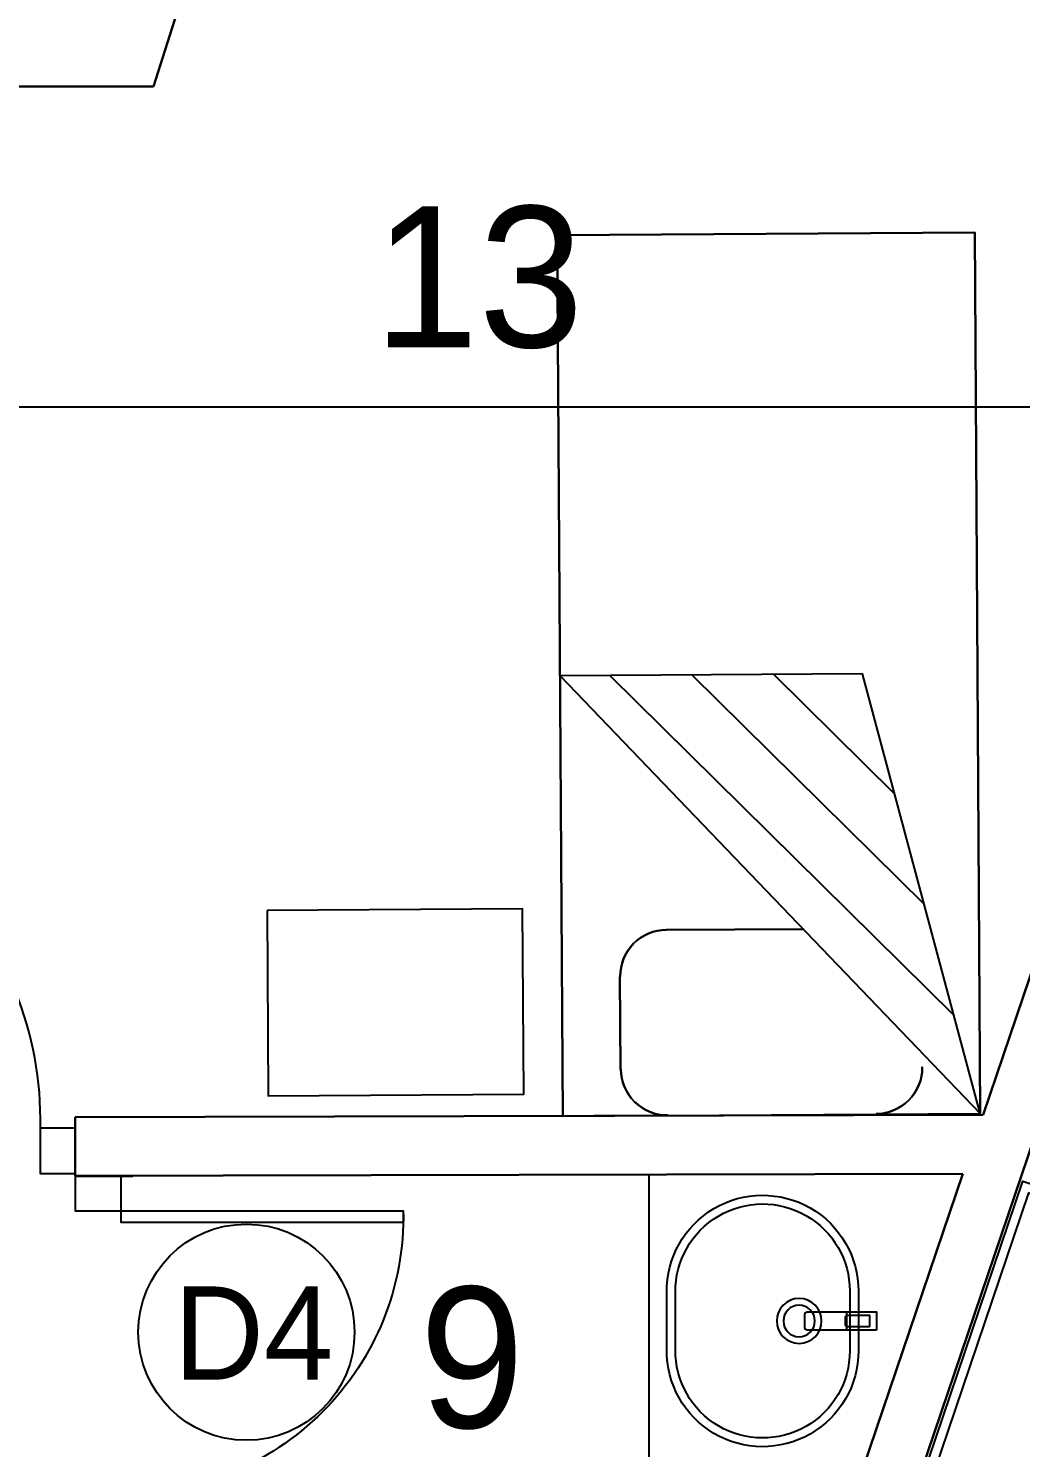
# Model space of a CAD drawing. Header units: millimetres. Extents: x 173236 to 801264, y -94969 to 615039.
# Drawn here: x 644526 to 646636, y 166349 to 169369 of the extents above; entities that cross this region are included whole.
import ezdxf
from ezdxf.enums import TextEntityAlignment as Align

# ---------------------------------------------------------------- set-up
doc = ezdxf.new("R2010")
doc.units = ezdxf.units.MM
doc.header["$MEASUREMENT"] = 0
doc.layers.add('00-Def-points', color=7, linetype='Continuous', plot=False)
for name, color, linetype in [('VOX-A-ANNO-DRTAG', 183, 'Continuous'), ('VOX-A-ANNO-GRID-LINE', 254, 'Continuous'), ('VOX-A-ANNO-TEXT', 30, 'Continuous'), ('VOX-A-DOOR', 3, 'Continuous'), ('VOX-A-ELEV-1-NEAR', 130, 'Continuous'), ('VOX-A-FURN-LAYOUT', 93, 'Continuous')]:
    doc.layers.add(name, color=color, linetype=linetype)
doc.layers.add('VOX-A-WALL-SECT', color=1, linetype='Continuous', lineweight=30)
doc.styles.add('2 mm Rotis Annotative', font='', dxfattribs={"height": 2})
doc.styles.add('3 mm Rotis Annotative', font='', dxfattribs={"height": 3})
doc.styles.get('2 mm Rotis Annotative').set_extended_font_data('Rotis Sans Serif')
doc.styles.get('3 mm Rotis Annotative').set_extended_font_data('Rotis Sans Serif')

# ---------------------------------------------------------------- blocks, each defined once
blk = doc.blocks.new('dd')
at = {"layer": 'VOX-A-ANNO-GRID-LINE', "transparency": 33554610}
blk.add_line((725680.4, 156772.6), (697939.5, 156772.6), dxfattribs=at)
blk = doc.blocks.new('*U628')
blk.add_wipeout([(0, -125), (-915, -125), (-915, 25), (0, 25)])
at = {"layer": 'VOX-A-DOOR'}
for points in [[(-915, 0), (-840, 0), (-840, -100), (-915, -100)], [(0, 0), (-75, 0), (-75, -100), (0, -100)], [(-75, -100), (-75, -865), (-100, -865), (-100, -100)]]:
    blk.add_lwpolyline(points, close=True, dxfattribs=at)
blk.add_arc((-90.7, -115.7), 749.5, 178.8015, 271.1985, dxfattribs=at)
at = {"layer": 'VOX-A-WALL-SECT'}
for p, q in [((-915, -100), (-915, 0)), ((0, -100), (0, 0))]:
    blk.add_line(p, q, dxfattribs=at)
blk = doc.blocks.new('*U625')
blk.add_wipeout([(0, -125), (760, -125), (760, 25), (0, 25)])
at = {"layer": 'VOX-A-DOOR'}
for points in [[(0, 0), (75, 0), (75, -100), (0, -100)], [(760, 0), (685, 0), (685, -100), (760, -100)], [(75, -100), (75, -710), (100, -710), (100, -100)]]:
    blk.add_lwpolyline(points, close=True, dxfattribs=at)
blk.add_arc((87.5, -112.5), 597.6, 268.8015, 1.1985, dxfattribs=at)
at = {"layer": 'VOX-A-WALL-SECT'}
for p, q in [((0, -100), (0, 0)), ((760, -100), (760, 0))]:
    blk.add_line(p, q, dxfattribs=at)
blk = doc.blocks.new('FF PLAN')
at = {"layer": 'VOX-A-WALL-SECT'}
for q in [(759666, 149786.6), (758539.5, 149598.4)]:
    blk.add_line((759606.1, 149598.4), q, dxfattribs=at)
at = {"xscale": 0.9836065496331988, "yscale": 0.9836065496331988, "zscale": 0.9836065496331988, "rotation": 180}
blk.add_blockref('*U628', (758539.5, 147284.6), dxfattribs=at)
at = {"layer": 'VOX-A-WALL-SECT'}
blk.add_line((759439.5, 147405.3), (761371.2, 147410.2), dxfattribs=at)
at = {"xscale": -0.9836065496332046, "yscale": 0.9836065496332046, "zscale": 0.9836065496331988, "rotation": 90}
blk.add_blockref('*U625', (759439.5, 147279.9), dxfattribs=at)
at = {"layer": 'VOX-A-WALL-SECT'}
for p, q in [((759439.5, 147280.3), (759439.5, 147405.3)), ((761328.2, 147285.2), (759439.5, 147280.3))]:
    blk.add_line(p, q, dxfattribs=at)
for points in [[(761371.2, 147410.2), (762564.4, 150930.5), (764615, 150220.2)], [(764540.5, 150002.7), (762602.6, 150673.8), (760471.9, 144387.8)], [(760901.6, 146027.6), (761328.2, 147285.2)]]:
    blk.add_lwpolyline(points, dxfattribs=at)
blk = doc.blocks.new('VOX-A-DOOR-TAG')
at = {"layer": 'VOX-A-ANNO-DRTAG'}
blk.add_circle((0, 0), 2.3, dxfattribs=at)
at = {"style": '2 mm Rotis Annotative', "flags": 1}
blk.add_attdef('DOORDIMENSION', (-9.696, -3.017), '', height=1.984, dxfattribs=at)
at = {"layer": 'VOX-A-ANNO-DRTAG', "style": '2 mm Rotis Annotative'}
blk.add_attdef('D1', text='', height=1.984, dxfattribs=at).set_placement((0.152, -0.017), align=Align.MIDDLE)
blk = doc.blocks.new('DOOR & WINDOW')
at = {"xscale": 100, "yscale": 100, "zscale": 100}
blk.add_blockref('VOX-A-DOOR-TAG', (759804.1, 146947.9), dxfattribs=at).add_auto_attribs({'D1': 'D4'})
blk = doc.blocks.new('BED3')
at = {"layer": 'VOX-A-FURN-LAYOUT', "lineweight": -3}
for points in [[(4891.25, 1312.64), (4901.04, 1296.64), (4870.57, 1276.44)], [(4932.25, 1312.43), (4932.25, 1276.44), (4854.25, 1276.44), (4854.25, 1312.43)], [(4868.25, 1311.64), (4868.25, 1277.24), (4855.04, 1277.24), (4855.04, 1311.64)]]:
    blk.add_lwpolyline(points, close=True, dxfattribs=at)
blk = doc.blocks.new('bdd')
at = {"xscale": -25.39999999999991, "yscale": 25.39999999999999, "zscale": 25.39999999999999, "rotation": 269.9454748640658}
blk.add_blockref('BED3', (760341.7, -204599.3), dxfattribs=at)
blk = doc.blocks.new('hfhf')
at = {"layer": 'VOX-A-FURN-LAYOUT', "lineweight": -3}
blk.add_lwpolyline([(788034.8, -56237.8), (788922.8, -56240.9), (788675.1, -57177.4), (788031.5, -57175.2), (788922.8, -56240.9), (788675.1, -57177.4), (788031.5, -57175.2), (788922.8, -56240.9), (788916.3, -58115.6), (788028.2, -58112.5), (788034.8, -56237.8), (788028.2, -58112.5), (788916.3, -58115.6), (788922.8, -56240.9)], dxfattribs=at)
for points in [[(788158.3, -56337.7, -0.414214), (788257.4, -56239.3, 0.414214)], [(788701.2, -56240.9, -0.414214), (788799.6, -56340, 0.414214)], [(788256, -56633.9, -0.414214), (788157.6, -56534.8, 0.414214)]]:
    blk.add_lwpolyline(points, format="xyb", close=True, dxfattribs=at)
for points in [[(787406.8, -56677.5), (787407.8, -56283), (787951.7, -56284.9), (787950.3, -56679.4)], [(788157.6, -56337.2), (788156.9, -56534.3)], [(788867.3, -56450.7), (788137.1, -57175.5)], [(788255.5, -56633.6), (788547.6, -56634.6)], [(788805.1, -56686.3), (788311.5, -57176.1)], [(788742.5, -56921.9), (788485.9, -57176.8)]]:
    blk.add_lwpolyline(points, close=True, dxfattribs=at)
blk = doc.blocks.new('Modern_Hand_Wash_Basin_16200 - Modern_Hand_Wash_Basin_16200-1495486-First Floor')
at = {"layer": 'VOX-A-FURN-LAYOUT'}
for p, q in [((0.76, -2.41), (-0.76, -2.41)), ((0.76, -3.41), (-0.76, -3.41))]:
    blk.add_line(p, q, dxfattribs=at)
for points in [[(-0.76, -0.89), (-0.76, -6.69, 0.414214), (-0.56, -6.89), (0.56, -6.89, 0.414214), (0.76, -6.69), (0.76, -0.89)], [(-0.5, -1.49), (-0.5, -3.29, 0.414214), (-0.3, -3.49), (0.3, -3.49, 0.414214), (0.5, -3.29), (0.5, -1.49)]]:
    blk.add_lwpolyline(points, format="xyb", close=True, dxfattribs=at)
for points in [[(2.5, -2.41), (-2.5, -2.41)], [(2.5, -3.13), (-2.5, -3.13)], [(-2.5, -17.73), (2.5, -17.73)], [(-2.5, -18.46), (2.5, -18.46)]]:
    blk.add_lwpolyline(points, dxfattribs=at)
for radius in [1.88, 1.32]:
    blk.add_circle((0, -7.37), radius, dxfattribs=at)
for centre, radius, start, end in [((-2.5, -10.43), 8.03, 90, 270.7255), ((-2.5, -10.43), 7.3, 90, 270.7255), ((2.5, -10.43), 8.03, 269.2745, 90), ((2.5, -10.43), 7.3, 269.2745, 90)]:
    blk.add_arc(centre, radius, start, end, dxfattribs=at)
blk = doc.blocks.new('1ST FLOOR FURNITURE')
at = {"layer": 'VOX-A-FURN-LAYOUT'}
blk.add_line((646698.5, 165634.9), (646698.5, 166805.1), dxfattribs=at)
at = {"layer": 'VOX-A-FURN-LAYOUT', "xscale": -25.4, "yscale": 25.4, "zscale": 25.4, "rotation": 270}
blk.add_blockref('Modern_Hand_Wash_Basin_16200 - Modern_Hand_Wash_Basin_16200-1495486-First Floor', (647204.5, 166493.4), dxfattribs=at)
at = {"layer": 'VOX-A-WALL-SECT'}
for name, p, xscale, rotation in [('hfhf', (-141355.4, 108429.4), -1, 180.1644613539017), ('bdd', (469126.1, -610968.6), -0.9999999999999977, 251.233263268141)]:
    blk.add_blockref(name, p, dxfattribs=dict(at, xscale=xscale, rotation=rotation))

msp = doc.modelspace()

# ---------------------------------------------------------------- block references
at = {"layer": 'VOX-A-ANNO-GRID-LINE'}
msp.add_blockref('dd', (-67950.9, 11790), dxfattribs=at)

# ---------------------------------------------------------------- next in the draw order: block references
at = {"layer": '00-Def-points'}
msp.add_blockref('FF PLAN', (-114814.7, 19646.7), dxfattribs=at)

# ---------------------------------------------------------------- next in the draw order: block references
msp.add_blockref('DOOR & WINDOW', (-114814.7, 19646.7), dxfattribs=at)
at = {"layer": 'VOX-A-ELEV-1-NEAR'}
msp.add_blockref('1ST FLOOR FURNITURE', (-852.1, 125.1), dxfattribs=at)

# ---------------------------------------------------------------- next in the draw order: texts
at = {"layer": 'VOX-A-ANNO-TEXT', "char_height": 300, "attachment_point": 1, "style": '3 mm Rotis Annotative'}
for s, insert in [('13', (645260.3, 168990.5)), ('9', (645357.5, 166691.1))]:
    msp.add_mtext_dynamic_manual_height_columns(s, width=8361.37, gutter_width=1000, heights=[0], dxfattribs=dict(at, insert=insert))

doc.saveas('drawing.dxf')
